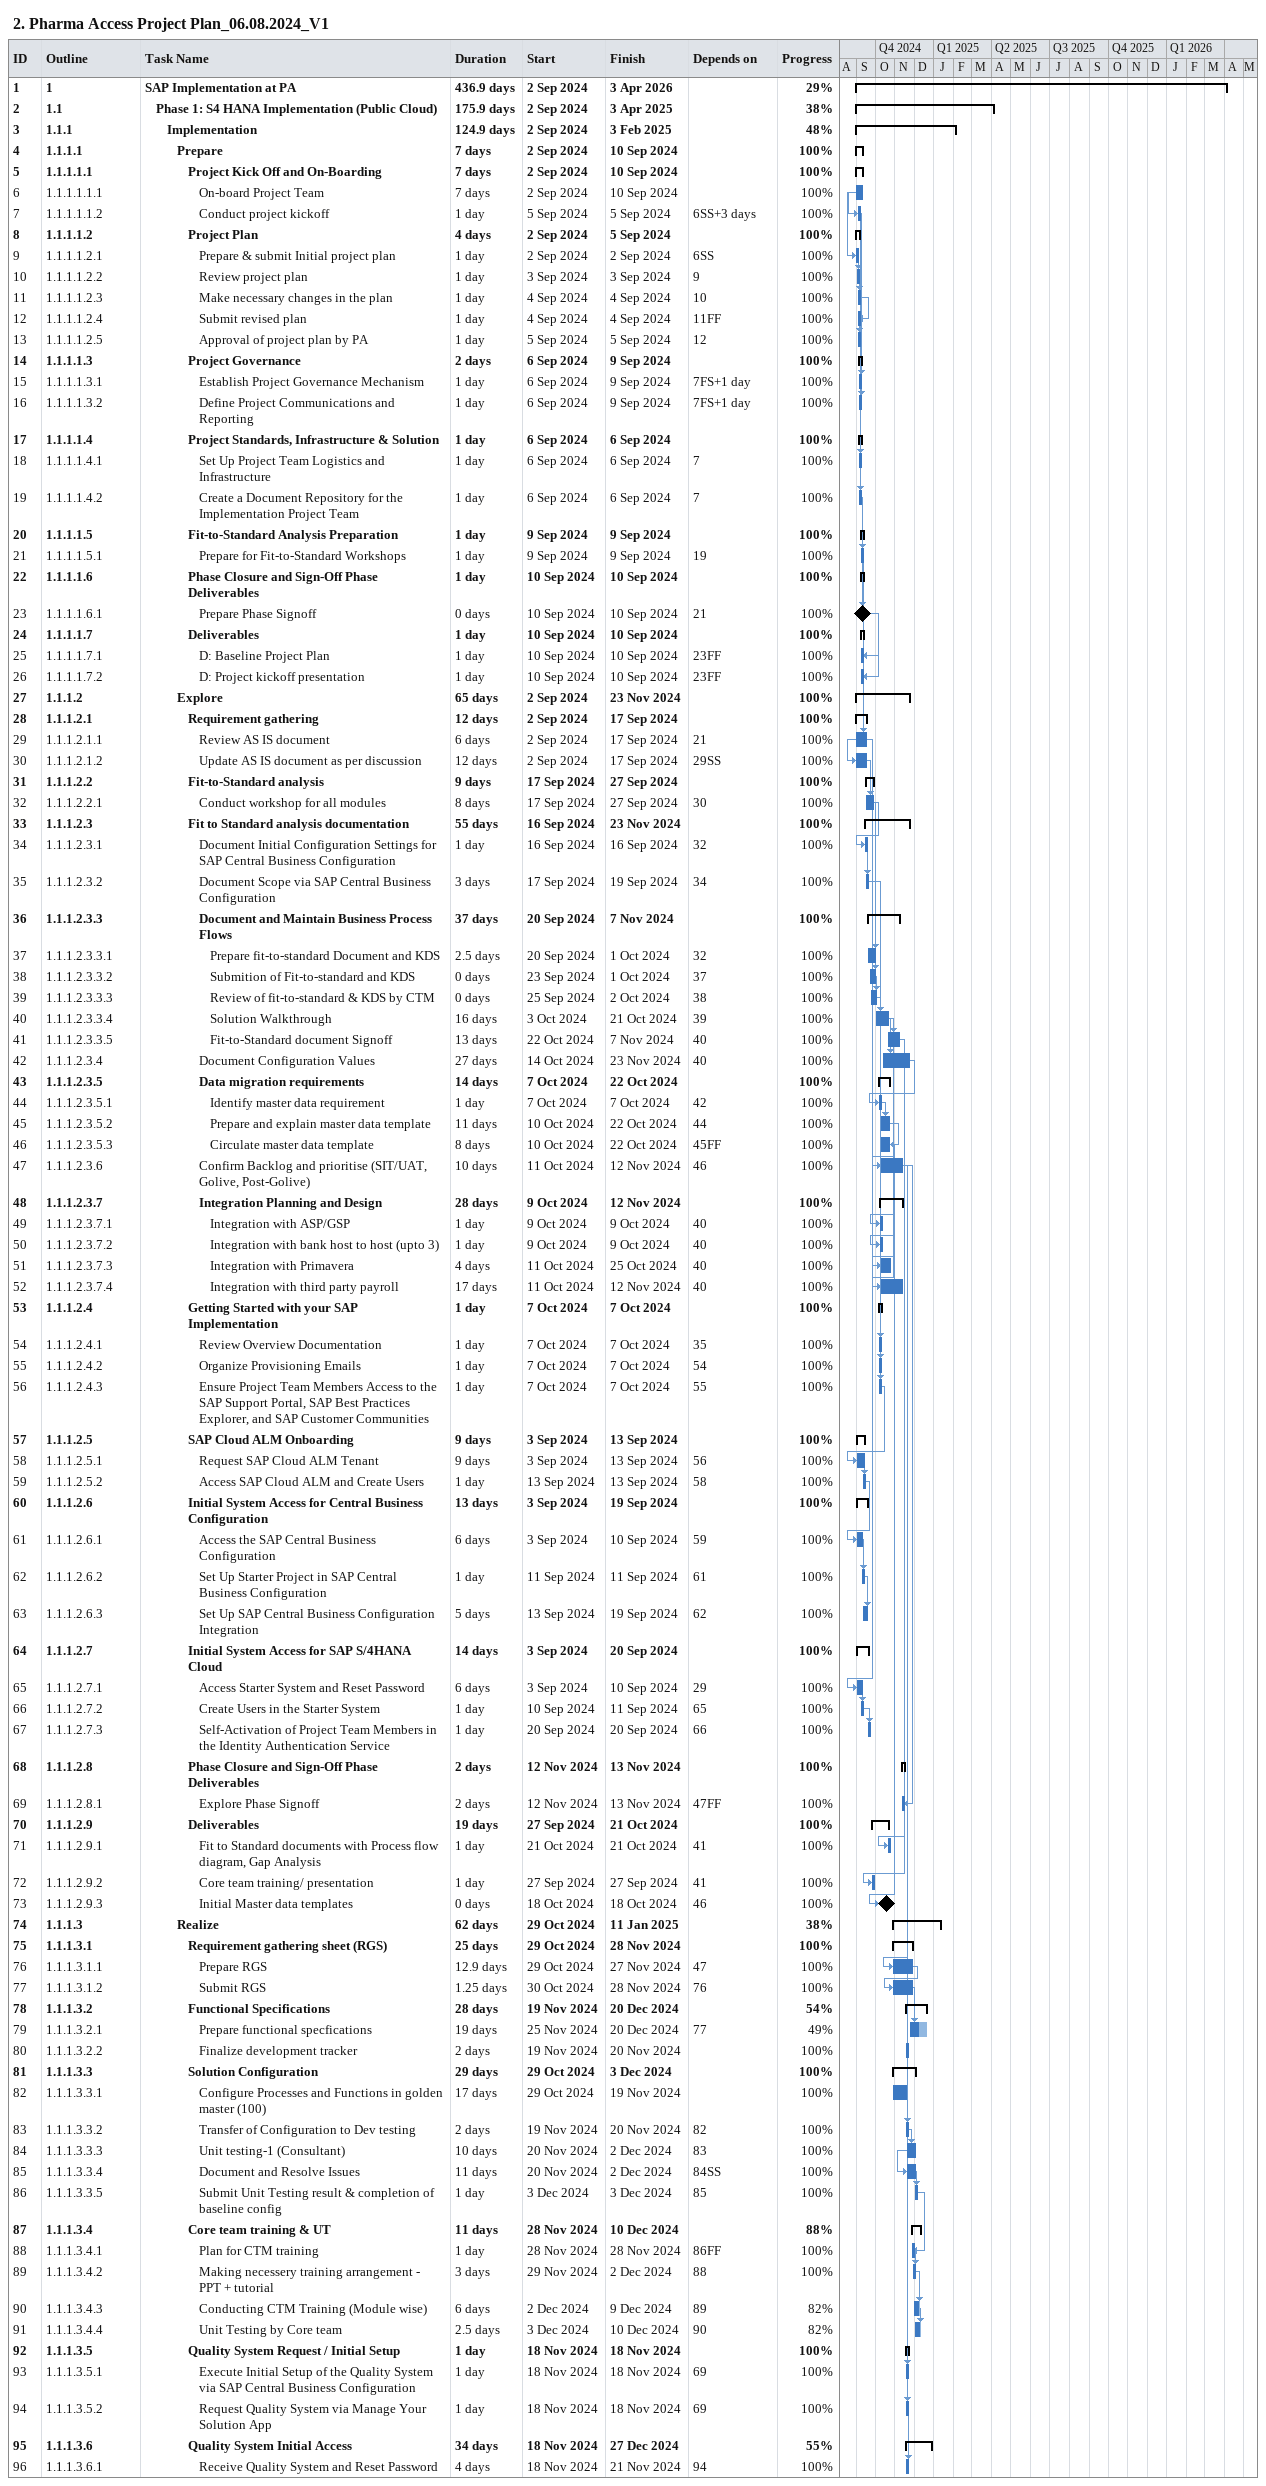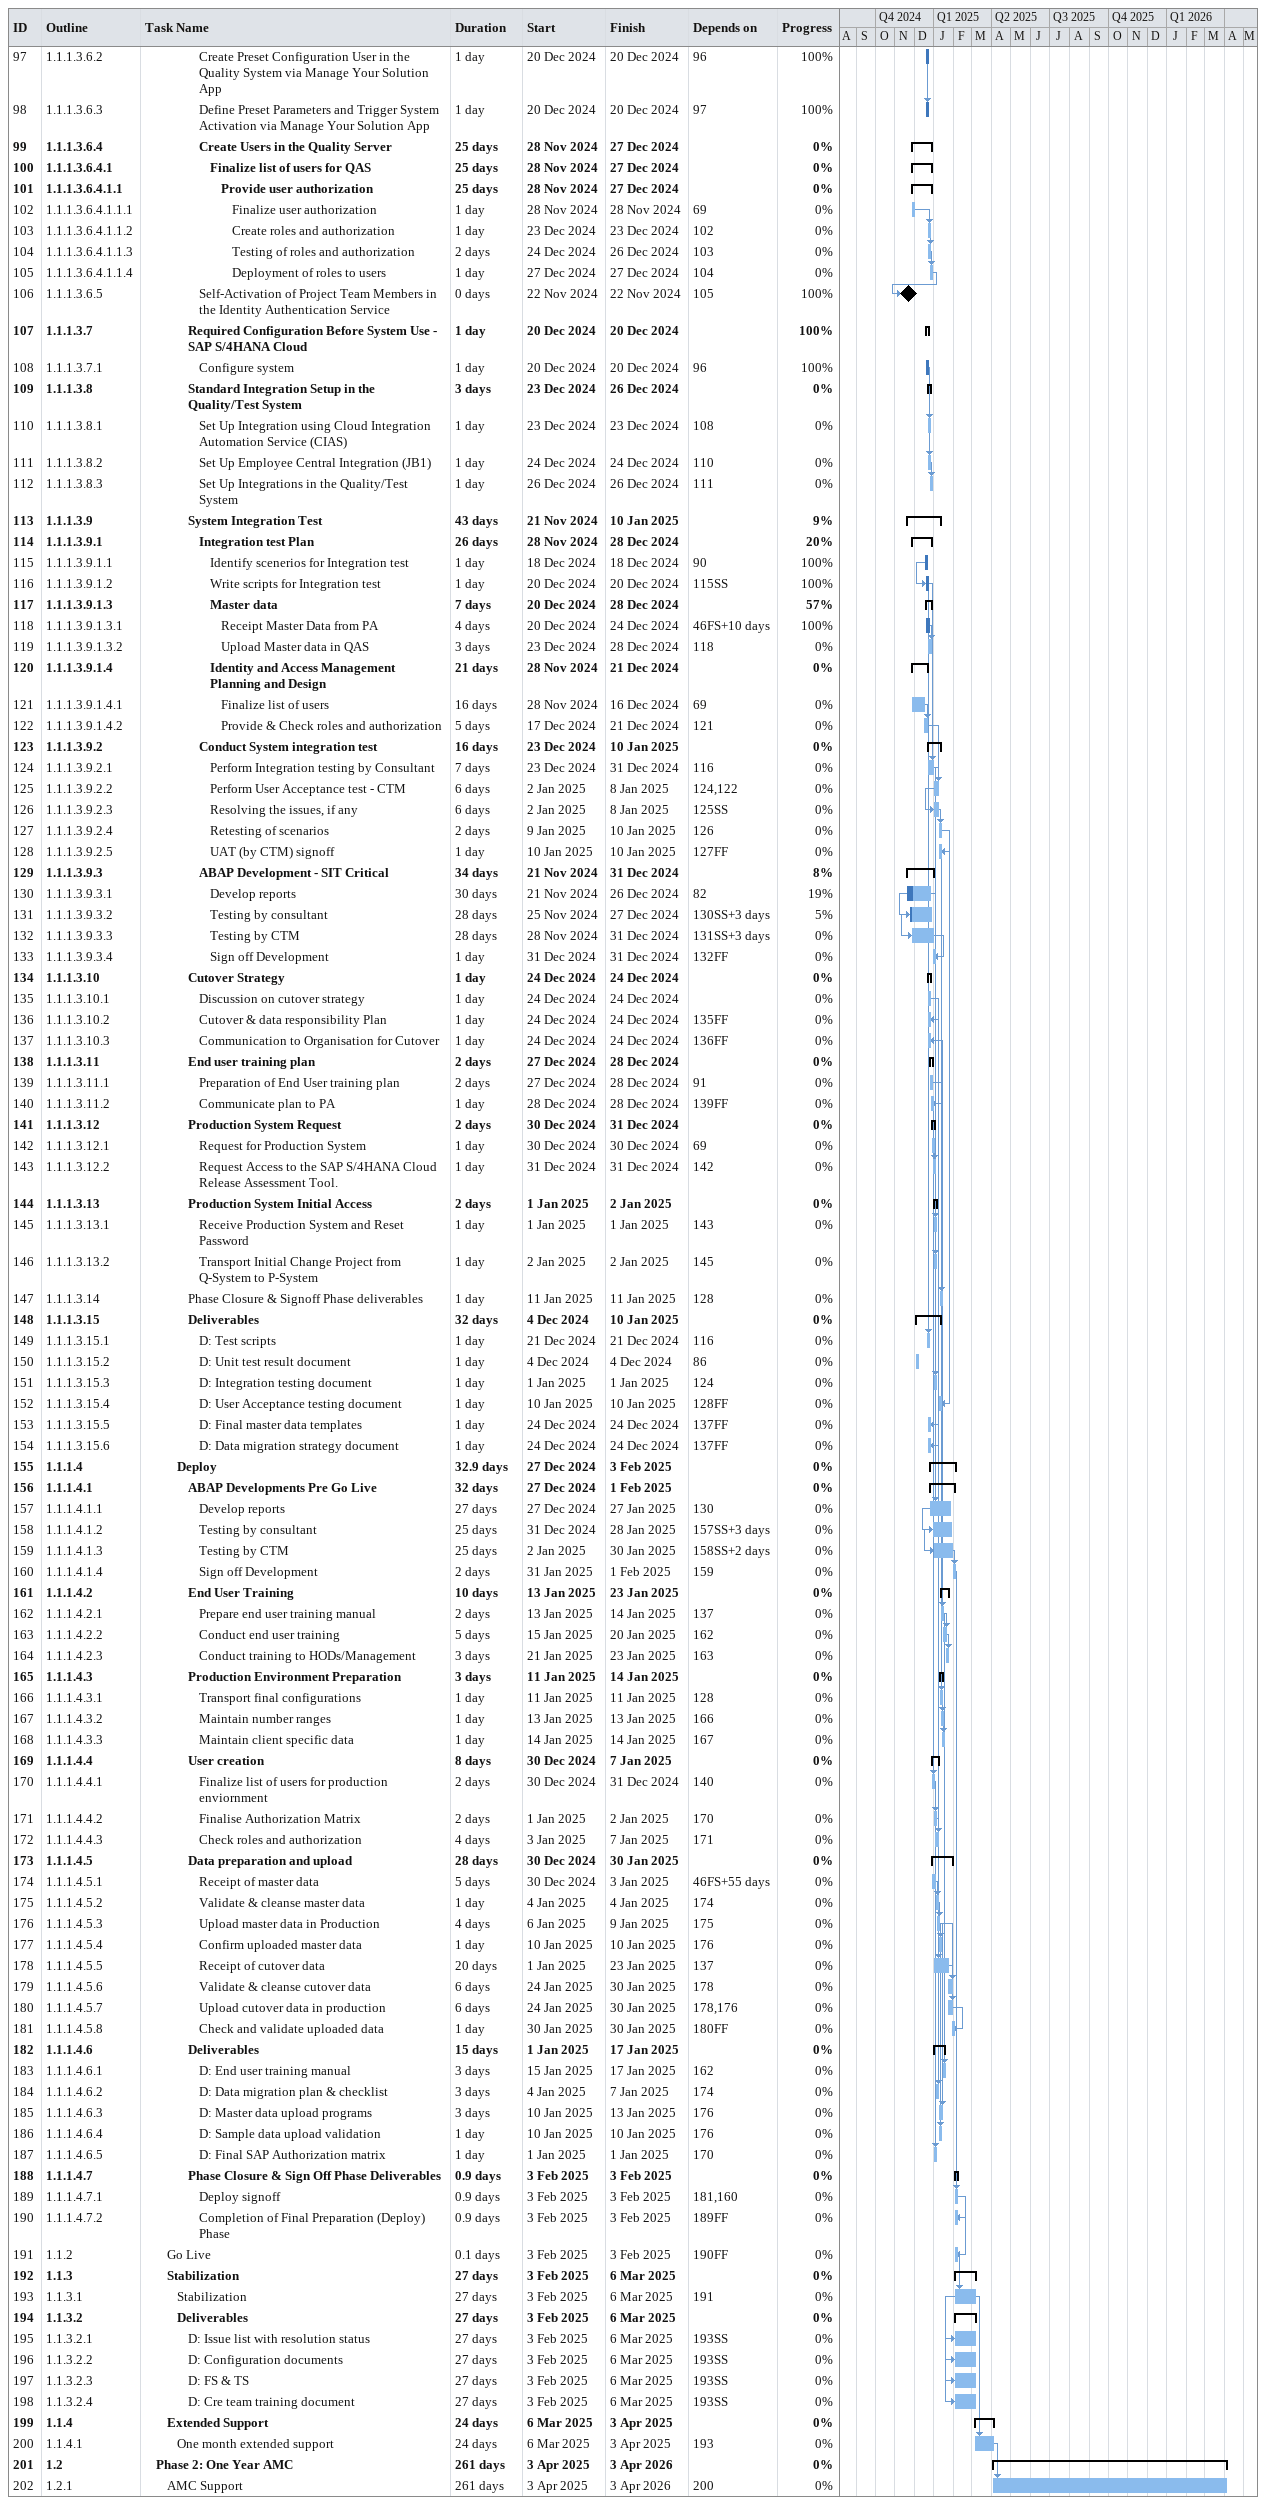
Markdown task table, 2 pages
2. Pharma Access Project Plan_06.08.2024_V1

| ID | WBS | Task | Duration | Start | Finish | Predecessors | % complete |
|---|---|---|---|---|---|---|---|
| 1 | 1 | **SAP Implementation at PA** | 436.9d | 2024-09-02 | 2026-04-03 |  | 29 |
| 2 | 1.1 | **Phase 1: S4 HANA Implementation (Public Cloud)** | 175.9d | 2024-09-02 | 2025-04-03 |  | 38 |
| 3 | 1.1.1 | **Implementation** | 124.9d | 2024-09-02 | 2025-02-03 |  | 48 |
| 4 | 1.1.1.1 | **Prepare** | 7d | 2024-09-02 | 2024-09-10 |  | 100 |
| 5 | 1.1.1.1.1 | **Project Kick Off and On-Boarding** | 7d | 2024-09-02 | 2024-09-10 |  | 100 |
| 6 | 1.1.1.1.1.1 | On-board Project Team | 7d | 2024-09-02 | 2024-09-10 |  | 100 |
| 7 | 1.1.1.1.1.2 | Conduct project kickoff | 1d | 2024-09-05 | 2024-09-05 | 6SS+3d | 100 |
| 8 | 1.1.1.1.2 | **Project Plan** | 4d | 2024-09-02 | 2024-09-05 |  | 100 |
| 9 | 1.1.1.1.2.1 | Prepare & submit Initial project plan | 1d | 2024-09-02 | 2024-09-02 | 6SS | 100 |
| 10 | 1.1.1.1.2.2 | Review project plan | 1d | 2024-09-03 | 2024-09-03 | 9 | 100 |
| 11 | 1.1.1.1.2.3 | Make necessary changes in the plan | 1d | 2024-09-04 | 2024-09-04 | 10 | 100 |
| 12 | 1.1.1.1.2.4 | Submit revised plan | 1d | 2024-09-04 | 2024-09-04 | 11FF | 100 |
| 13 | 1.1.1.1.2.5 | Approval of project plan by PA | 1d | 2024-09-05 | 2024-09-05 | 12 | 100 |
| 14 | 1.1.1.1.3 | **Project Governance** | 2d | 2024-09-06 | 2024-09-09 |  | 100 |
| 15 | 1.1.1.1.3.1 | Establish Project Governance Mechanism | 1d | 2024-09-06 | 2024-09-09 | 7FS+1d | 100 |
| 16 | 1.1.1.1.3.2 | Define Project Communications and Reporting | 1d | 2024-09-06 | 2024-09-09 | 7FS+1d | 100 |
| 17 | 1.1.1.1.4 | **Project Standards, Infrastructure & Solution** | 1d | 2024-09-06 | 2024-09-06 |  | 100 |
| 18 | 1.1.1.1.4.1 | Set Up Project Team Logistics and Infrastructure | 1d | 2024-09-06 | 2024-09-06 | 7 | 100 |
| 19 | 1.1.1.1.4.2 | Create a Document Repository for the Implementation Project Team | 1d | 2024-09-06 | 2024-09-06 | 7 | 100 |
| 20 | 1.1.1.1.5 | **Fit-to-Standard Analysis Preparation** | 1d | 2024-09-09 | 2024-09-09 |  | 100 |
| 21 | 1.1.1.1.5.1 | Prepare for Fit-to-Standard Workshops | 1d | 2024-09-09 | 2024-09-09 | 19 | 100 |
| 22 | 1.1.1.1.6 | **Phase Closure and Sign-Off Phase Deliverables** | 1d | 2024-09-10 | 2024-09-10 |  | 100 |
| 23 | 1.1.1.1.6.1 | Prepare Phase Signoff | 0d | 2024-09-10 | 2024-09-10 | 21 | 100 |
| 24 | 1.1.1.1.7 | **Deliverables** | 1d | 2024-09-10 | 2024-09-10 |  | 100 |
| 25 | 1.1.1.1.7.1 | D: Baseline Project Plan | 1d | 2024-09-10 | 2024-09-10 | 23FF | 100 |
| 26 | 1.1.1.1.7.2 | D: Project kickoff presentation | 1d | 2024-09-10 | 2024-09-10 | 23FF | 100 |
| 27 | 1.1.1.2 | **Explore** | 65d | 2024-09-02 | 2024-11-23 |  | 100 |
| 28 | 1.1.1.2.1 | **Requirement gathering** | 12d | 2024-09-02 | 2024-09-17 |  | 100 |
| 29 | 1.1.1.2.1.1 | Review AS IS document | 6d | 2024-09-02 | 2024-09-17 | 21 | 100 |
| 30 | 1.1.1.2.1.2 | Update AS IS document as per discussion | 12d | 2024-09-02 | 2024-09-17 | 29SS | 100 |
| 31 | 1.1.1.2.2 | **Fit-to-Standard analysis** | 9d | 2024-09-17 | 2024-09-27 |  | 100 |
| 32 | 1.1.1.2.2.1 | Conduct workshop for all modules | 8d | 2024-09-17 | 2024-09-27 | 30 | 100 |
| 33 | 1.1.1.2.3 | **Fit to Standard analysis documentation** | 55d | 2024-09-16 | 2024-11-23 |  | 100 |
| 34 | 1.1.1.2.3.1 | Document Initial Configuration Settings for SAP Central Business Configuration | 1d | 2024-09-16 | 2024-09-16 | 32 | 100 |
| 35 | 1.1.1.2.3.2 | Document Scope via SAP Central Business Configuration | 3d | 2024-09-17 | 2024-09-19 | 34 | 100 |
| 36 | 1.1.1.2.3.3 | **Document and Maintain Business Process Flows** | 37d | 2024-09-20 | 2024-11-07 |  | 100 |
| 37 | 1.1.1.2.3.3.1 | Prepare fit-to-standard Document and KDS | 2.5d | 2024-09-20 | 2024-10-01 | 32 | 100 |
| 38 | 1.1.1.2.3.3.2 | Submition of Fit-to-standard and KDS | 0d | 2024-09-23 | 2024-10-01 | 37 | 100 |
| 39 | 1.1.1.2.3.3.3 | Review of fit-to-standard & KDS by CTM | 0d | 2024-09-25 | 2024-10-02 | 38 | 100 |
| 40 | 1.1.1.2.3.3.4 | Solution Walkthrough | 16d | 2024-10-03 | 2024-10-21 | 39 | 100 |
| 41 | 1.1.1.2.3.3.5 | Fit-to-Standard document Signoff | 13d | 2024-10-22 | 2024-11-07 | 40 | 100 |
| 42 | 1.1.1.2.3.4 | Document Configuration Values | 27d | 2024-10-14 | 2024-11-23 | 40 | 100 |
| 43 | 1.1.1.2.3.5 | **Data migration requirements** | 14d | 2024-10-07 | 2024-10-22 |  | 100 |
| 44 | 1.1.1.2.3.5.1 | Identify master data requirement | 1d | 2024-10-07 | 2024-10-07 | 42 | 100 |
| 45 | 1.1.1.2.3.5.2 | Prepare and explain master data template | 11d | 2024-10-10 | 2024-10-22 | 44 | 100 |
| 46 | 1.1.1.2.3.5.3 | Circulate master data template | 8d | 2024-10-10 | 2024-10-22 | 45FF | 100 |
| 47 | 1.1.1.2.3.6 | Confirm Backlog and prioritise (SIT/UAT, Golive, Post-Golive) | 10d | 2024-10-11 | 2024-11-12 | 46 | 100 |
| 48 | 1.1.1.2.3.7 | **Integration Planning and Design** | 28d | 2024-10-09 | 2024-11-12 |  | 100 |
| 49 | 1.1.1.2.3.7.1 | Integration with ASP/GSP | 1d | 2024-10-09 | 2024-10-09 | 40 | 100 |
| 50 | 1.1.1.2.3.7.2 | Integration with bank host to host (upto 3) | 1d | 2024-10-09 | 2024-10-09 | 40 | 100 |
| 51 | 1.1.1.2.3.7.3 | Integration with Primavera | 4d | 2024-10-11 | 2024-10-25 | 40 | 100 |
| 52 | 1.1.1.2.3.7.4 | Integration with third party payroll | 17d | 2024-10-11 | 2024-11-12 | 40 | 100 |
| 53 | 1.1.1.2.4 | **Getting Started with your SAP Implementation** | 1d | 2024-10-07 | 2024-10-07 |  | 100 |
| 54 | 1.1.1.2.4.1 | Review Overview Documentation | 1d | 2024-10-07 | 2024-10-07 | 35 | 100 |
| 55 | 1.1.1.2.4.2 | Organize Provisioning Emails | 1d | 2024-10-07 | 2024-10-07 | 54 | 100 |
| 56 | 1.1.1.2.4.3 | Ensure Project Team Members Access to the SAP Support Portal, SAP Best Practices Explorer, and SAP Customer Communities | 1d | 2024-10-07 | 2024-10-07 | 55 | 100 |
| 57 | 1.1.1.2.5 | **SAP Cloud ALM Onboarding** | 9d | 2024-09-03 | 2024-09-13 |  | 100 |
| 58 | 1.1.1.2.5.1 | Request SAP Cloud ALM Tenant | 9d | 2024-09-03 | 2024-09-13 | 56 | 100 |
| 59 | 1.1.1.2.5.2 | Access SAP Cloud ALM and Create Users | 1d | 2024-09-13 | 2024-09-13 | 58 | 100 |
| 60 | 1.1.1.2.6 | **Initial System Access for Central Business Configuration** | 13d | 2024-09-03 | 2024-09-19 |  | 100 |
| 61 | 1.1.1.2.6.1 | Access the SAP Central Business Configuration | 6d | 2024-09-03 | 2024-09-10 | 59 | 100 |
| 62 | 1.1.1.2.6.2 | Set Up Starter Project in SAP Central Business Configuration | 1d | 2024-09-11 | 2024-09-11 | 61 | 100 |
| 63 | 1.1.1.2.6.3 | Set Up SAP Central Business Configuration Integration | 5d | 2024-09-13 | 2024-09-19 | 62 | 100 |
| 64 | 1.1.1.2.7 | **Initial System Access for SAP S/4HANA Cloud** | 14d | 2024-09-03 | 2024-09-20 |  | 100 |
| 65 | 1.1.1.2.7.1 | Access Starter System and Reset Password | 6d | 2024-09-03 | 2024-09-10 | 29 | 100 |
| 66 | 1.1.1.2.7.2 | Create Users in the Starter System | 1d | 2024-09-10 | 2024-09-11 | 65 | 100 |
| 67 | 1.1.1.2.7.3 | Self-Activation of Project Team Members in the Identity Authentication Service | 1d | 2024-09-20 | 2024-09-20 | 66 | 100 |
| 68 | 1.1.1.2.8 | **Phase Closure and Sign-Off Phase Deliverables** | 2d | 2024-11-12 | 2024-11-13 |  | 100 |
| 69 | 1.1.1.2.8.1 | Explore Phase Signoff | 2d | 2024-11-12 | 2024-11-13 | 47FF | 100 |
| 70 | 1.1.1.2.9 | **Deliverables** | 19d | 2024-09-27 | 2024-10-21 |  | 100 |
| 71 | 1.1.1.2.9.1 | Fit to Standard documents with Process flow diagram, Gap Analysis | 1d | 2024-10-21 | 2024-10-21 | 41 | 100 |
| 72 | 1.1.1.2.9.2 | Core team training/ presentation | 1d | 2024-09-27 | 2024-09-27 | 41 | 100 |
| 73 | 1.1.1.2.9.3 | Initial Master data templates | 0d | 2024-10-18 | 2024-10-18 | 46 | 100 |
| 74 | 1.1.1.3 | **Realize** | 62d | 2024-10-29 | 2025-01-11 |  | 38 |
| 75 | 1.1.1.3.1 | **Requirement gathering sheet (RGS)** | 25d | 2024-10-29 | 2024-11-28 |  | 100 |
| 76 | 1.1.1.3.1.1 | Prepare RGS | 12.9d | 2024-10-29 | 2024-11-27 | 47 | 100 |
| 77 | 1.1.1.3.1.2 | Submit RGS | 1.25d | 2024-10-30 | 2024-11-28 | 76 | 100 |
| 78 | 1.1.1.3.2 | **Functional Specifications** | 28d | 2024-11-19 | 2024-12-20 |  | 54 |
| 79 | 1.1.1.3.2.1 | Prepare functional specfications | 19d | 2024-11-25 | 2024-12-20 | 77 | 49 |
| 80 | 1.1.1.3.2.2 | Finalize development tracker | 2d | 2024-11-19 | 2024-11-20 |  | 100 |
| 81 | 1.1.1.3.3 | **Solution Configuration** | 29d | 2024-10-29 | 2024-12-03 |  | 100 |
| 82 | 1.1.1.3.3.1 | Configure Processes and Functions in golden master (100) | 17d | 2024-10-29 | 2024-11-19 |  | 100 |
| 83 | 1.1.1.3.3.2 | Transfer of Configuration to Dev testing | 2d | 2024-11-19 | 2024-11-20 | 82 | 100 |
| 84 | 1.1.1.3.3.3 | Unit testing-1 (Consultant) | 10d | 2024-11-20 | 2024-12-02 | 83 | 100 |
| 85 | 1.1.1.3.3.4 | Document and Resolve Issues | 11d | 2024-11-20 | 2024-12-02 | 84SS | 100 |
| 86 | 1.1.1.3.3.5 | Submit Unit Testing result & completion of baseline config | 1d | 2024-12-03 | 2024-12-03 | 85 | 100 |
| 87 | 1.1.1.3.4 | **Core team training & UT** | 11d | 2024-11-28 | 2024-12-10 |  | 88 |
| 88 | 1.1.1.3.4.1 | Plan for CTM training | 1d | 2024-11-28 | 2024-11-28 | 86FF | 100 |
| 89 | 1.1.1.3.4.2 | Making necessery training arrangement - PPT + tutorial | 3d | 2024-11-29 | 2024-12-02 | 88 | 100 |
| 90 | 1.1.1.3.4.3 | Conducting CTM Training (Module wise) | 6d | 2024-12-02 | 2024-12-09 | 89 | 82 |
| 91 | 1.1.1.3.4.4 | Unit Testing by Core team | 2.5d | 2024-12-03 | 2024-12-10 | 90 | 82 |
| 92 | 1.1.1.3.5 | **Quality System Request / Initial Setup** | 1d | 2024-11-18 | 2024-11-18 |  | 100 |
| 93 | 1.1.1.3.5.1 | Execute Initial Setup of the Quality System via SAP Central Business Configuration | 1d | 2024-11-18 | 2024-11-18 | 69 | 100 |
| 94 | 1.1.1.3.5.2 | Request Quality System via Manage Your Solution App | 1d | 2024-11-18 | 2024-11-18 | 69 | 100 |
| 95 | 1.1.1.3.6 | **Quality System Initial Access** | 34d | 2024-11-18 | 2024-12-27 |  | 55 |
| 96 | 1.1.1.3.6.1 | Receive Quality System and Reset Password | 4d | 2024-11-18 | 2024-11-21 | 94 | 100 |
| 97 | 1.1.1.3.6.2 | Create Preset Configuration User in the Quality System via Manage Your Solution App | 1d | 2024-12-20 | 2024-12-20 | 96 | 100 |
| 98 | 1.1.1.3.6.3 | Define Preset Parameters and Trigger System Activation via Manage Your Solution App | 1d | 2024-12-20 | 2024-12-20 | 97 | 100 |
| 99 | 1.1.1.3.6.4 | **Create Users in the Quality Server** | 25d | 2024-11-28 | 2024-12-27 |  | 0 |
| 100 | 1.1.1.3.6.4.1 | **Finalize list of users for QAS** | 25d | 2024-11-28 | 2024-12-27 |  | 0 |
| 101 | 1.1.1.3.6.4.1.1 | **Provide user authorization** | 25d | 2024-11-28 | 2024-12-27 |  | 0 |
| 102 | 1.1.1.3.6.4.1.1.1 | Finalize user authorization | 1d | 2024-11-28 | 2024-11-28 | 69 | 0 |
| 103 | 1.1.1.3.6.4.1.1.2 | Create roles and authorization | 1d | 2024-12-23 | 2024-12-23 | 102 | 0 |
| 104 | 1.1.1.3.6.4.1.1.3 | Testing of roles and authorization | 2d | 2024-12-24 | 2024-12-26 | 103 | 0 |
| 105 | 1.1.1.3.6.4.1.1.4 | Deployment of roles to users | 1d | 2024-12-27 | 2024-12-27 | 104 | 0 |
| 106 | 1.1.1.3.6.5 | Self-Activation of Project Team Members in the Identity Authentication Service | 0d | 2024-11-22 | 2024-11-22 | 105 | 100 |
| 107 | 1.1.1.3.7 | **Required Configuration Before System Use - SAP S/4HANA Cloud** | 1d | 2024-12-20 | 2024-12-20 |  | 100 |
| 108 | 1.1.1.3.7.1 | Configure system | 1d | 2024-12-20 | 2024-12-20 | 96 | 100 |
| 109 | 1.1.1.3.8 | **Standard Integration Setup in the Quality/Test System** | 3d | 2024-12-23 | 2024-12-26 |  | 0 |
| 110 | 1.1.1.3.8.1 | Set Up Integration using Cloud Integration Automation Service (CIAS) | 1d | 2024-12-23 | 2024-12-23 | 108 | 0 |
| 111 | 1.1.1.3.8.2 | Set Up Employee Central Integration (JB1) | 1d | 2024-12-24 | 2024-12-24 | 110 | 0 |
| 112 | 1.1.1.3.8.3 | Set Up Integrations in the Quality/Test System | 1d | 2024-12-26 | 2024-12-26 | 111 | 0 |
| 113 | 1.1.1.3.9 | **System Integration Test** | 43d | 2024-11-21 | 2025-01-10 |  | 9 |
| 114 | 1.1.1.3.9.1 | **Integration test Plan** | 26d | 2024-11-28 | 2024-12-28 |  | 20 |
| 115 | 1.1.1.3.9.1.1 | Identify scenerios for Integration test | 1d | 2024-12-18 | 2024-12-18 | 90 | 100 |
| 116 | 1.1.1.3.9.1.2 | Write scripts for Integration test | 1d | 2024-12-20 | 2024-12-20 | 115SS | 100 |
| 117 | 1.1.1.3.9.1.3 | **Master data** | 7d | 2024-12-20 | 2024-12-28 |  | 57 |
| 118 | 1.1.1.3.9.1.3.1 | Receipt Master Data from PA | 4d | 2024-12-20 | 2024-12-24 | 46FS+10d | 100 |
| 119 | 1.1.1.3.9.1.3.2 | Upload Master data in QAS | 3d | 2024-12-23 | 2024-12-28 | 118 | 0 |
| 120 | 1.1.1.3.9.1.4 | **Identity and Access Management Planning and Design** | 21d | 2024-11-28 | 2024-12-21 |  | 0 |
| 121 | 1.1.1.3.9.1.4.1 | Finalize list of users | 16d | 2024-11-28 | 2024-12-16 | 69 | 0 |
| 122 | 1.1.1.3.9.1.4.2 | Provide & Check roles and authorization | 5d | 2024-12-17 | 2024-12-21 | 121 | 0 |
| 123 | 1.1.1.3.9.2 | **Conduct System integration test** | 16d | 2024-12-23 | 2025-01-10 |  | 0 |
| 124 | 1.1.1.3.9.2.1 | Perform Integration testing by Consultant | 7d | 2024-12-23 | 2024-12-31 | 116 | 0 |
| 125 | 1.1.1.3.9.2.2 | Perform User Acceptance test - CTM | 6d | 2025-01-02 | 2025-01-08 | 124, 122 | 0 |
| 126 | 1.1.1.3.9.2.3 | Resolving the issues, if any | 6d | 2025-01-02 | 2025-01-08 | 125SS | 0 |
| 127 | 1.1.1.3.9.2.4 | Retesting of scenarios | 2d | 2025-01-09 | 2025-01-10 | 126 | 0 |
| 128 | 1.1.1.3.9.2.5 | UAT (by CTM) signoff | 1d | 2025-01-10 | 2025-01-10 | 127FF | 0 |
| 129 | 1.1.1.3.9.3 | **ABAP Development - SIT Critical** | 34d | 2024-11-21 | 2024-12-31 |  | 8 |
| 130 | 1.1.1.3.9.3.1 | Develop reports | 30d | 2024-11-21 | 2024-12-26 | 82 | 19 |
| 131 | 1.1.1.3.9.3.2 | Testing by consultant | 28d | 2024-11-25 | 2024-12-27 | 130SS+3d | 5 |
| 132 | 1.1.1.3.9.3.3 | Testing by CTM | 28d | 2024-11-28 | 2024-12-31 | 131SS+3d | 0 |
| 133 | 1.1.1.3.9.3.4 | Sign off Development | 1d | 2024-12-31 | 2024-12-31 | 132FF | 0 |
| 134 | 1.1.1.3.10 | **Cutover Strategy** | 1d | 2024-12-24 | 2024-12-24 |  | 0 |
| 135 | 1.1.1.3.10.1 | Discussion on cutover strategy | 1d | 2024-12-24 | 2024-12-24 |  | 0 |
| 136 | 1.1.1.3.10.2 | Cutover & data responsibility Plan | 1d | 2024-12-24 | 2024-12-24 | 135FF | 0 |
| 137 | 1.1.1.3.10.3 | Communication to Organisation for Cutover | 1d | 2024-12-24 | 2024-12-24 | 136FF | 0 |
| 138 | 1.1.1.3.11 | **End user training plan** | 2d | 2024-12-27 | 2024-12-28 |  | 0 |
| 139 | 1.1.1.3.11.1 | Preparation of End User training plan | 2d | 2024-12-27 | 2024-12-28 | 91 | 0 |
| 140 | 1.1.1.3.11.2 | Communicate plan to PA | 1d | 2024-12-28 | 2024-12-28 | 139FF | 0 |
| 141 | 1.1.1.3.12 | **Production System Request** | 2d | 2024-12-30 | 2024-12-31 |  | 0 |
| 142 | 1.1.1.3.12.1 | Request for Production System | 1d | 2024-12-30 | 2024-12-30 | 69 | 0 |
| 143 | 1.1.1.3.12.2 | Request Access to the SAP S/4HANA Cloud Release Assessment Tool. | 1d | 2024-12-31 | 2024-12-31 | 142 | 0 |
| 144 | 1.1.1.3.13 | **Production System Initial Access** | 2d | 2025-01-01 | 2025-01-02 |  | 0 |
| 145 | 1.1.1.3.13.1 | Receive Production System and Reset Password | 1d | 2025-01-01 | 2025-01-01 | 143 | 0 |
| 146 | 1.1.1.3.13.2 | Transport Initial Change Project from Q-System to P-System | 1d | 2025-01-02 | 2025-01-02 | 145 | 0 |
| 147 | 1.1.1.3.14 | Phase Closure & Signoff Phase deliverables | 1d | 2025-01-11 | 2025-01-11 | 128 | 0 |
| 148 | 1.1.1.3.15 | **Deliverables** | 32d | 2024-12-04 | 2025-01-10 |  | 0 |
| 149 | 1.1.1.3.15.1 | D: Test scripts | 1d | 2024-12-21 | 2024-12-21 | 116 | 0 |
| 150 | 1.1.1.3.15.2 | D: Unit test result document | 1d | 2024-12-04 | 2024-12-04 | 86 | 0 |
| 151 | 1.1.1.3.15.3 | D: Integration testing document | 1d | 2025-01-01 | 2025-01-01 | 124 | 0 |
| 152 | 1.1.1.3.15.4 | D: User Acceptance testing document | 1d | 2025-01-10 | 2025-01-10 | 128FF | 0 |
| 153 | 1.1.1.3.15.5 | D: Final master data templates | 1d | 2024-12-24 | 2024-12-24 | 137FF | 0 |
| 154 | 1.1.1.3.15.6 | D: Data migration strategy document | 1d | 2024-12-24 | 2024-12-24 | 137FF | 0 |
| 155 | 1.1.1.4 | **Deploy** | 32.9d | 2024-12-27 | 2025-02-03 |  | 0 |
| 156 | 1.1.1.4.1 | **ABAP Developments Pre Go Live** | 32d | 2024-12-27 | 2025-02-01 |  | 0 |
| 157 | 1.1.1.4.1.1 | Develop reports | 27d | 2024-12-27 | 2025-01-27 | 130 | 0 |
| 158 | 1.1.1.4.1.2 | Testing by consultant | 25d | 2024-12-31 | 2025-01-28 | 157SS+3d | 0 |
| 159 | 1.1.1.4.1.3 | Testing by CTM | 25d | 2025-01-02 | 2025-01-30 | 158SS+2d | 0 |
| 160 | 1.1.1.4.1.4 | Sign off Development | 2d | 2025-01-31 | 2025-02-01 | 159 | 0 |
| 161 | 1.1.1.4.2 | **End User Training** | 10d | 2025-01-13 | 2025-01-23 |  | 0 |
| 162 | 1.1.1.4.2.1 | Prepare end user training manual | 2d | 2025-01-13 | 2025-01-14 | 137 | 0 |
| 163 | 1.1.1.4.2.2 | Conduct end user training | 5d | 2025-01-15 | 2025-01-20 | 162 | 0 |
| 164 | 1.1.1.4.2.3 | Conduct training to HODs/Management | 3d | 2025-01-21 | 2025-01-23 | 163 | 0 |
| 165 | 1.1.1.4.3 | **Production Environment Preparation** | 3d | 2025-01-11 | 2025-01-14 |  | 0 |
| 166 | 1.1.1.4.3.1 | Transport final configurations | 1d | 2025-01-11 | 2025-01-11 | 128 | 0 |
| 167 | 1.1.1.4.3.2 | Maintain number ranges | 1d | 2025-01-13 | 2025-01-13 | 166 | 0 |
| 168 | 1.1.1.4.3.3 | Maintain client specific data | 1d | 2025-01-14 | 2025-01-14 | 167 | 0 |
| 169 | 1.1.1.4.4 | **User creation** | 8d | 2024-12-30 | 2025-01-07 |  | 0 |
| 170 | 1.1.1.4.4.1 | Finalize list of users for production enviornment | 2d | 2024-12-30 | 2024-12-31 | 140 | 0 |
| 171 | 1.1.1.4.4.2 | Finalise Authorization Matrix | 2d | 2025-01-01 | 2025-01-02 | 170 | 0 |
| 172 | 1.1.1.4.4.3 | Check roles and authorization | 4d | 2025-01-03 | 2025-01-07 | 171 | 0 |
| 173 | 1.1.1.4.5 | **Data preparation and upload** | 28d | 2024-12-30 | 2025-01-30 |  | 0 |
| 174 | 1.1.1.4.5.1 | Receipt of master data | 5d | 2024-12-30 | 2025-01-03 | 46FS+55d | 0 |
| 175 | 1.1.1.4.5.2 | Validate & cleanse master data | 1d | 2025-01-04 | 2025-01-04 | 174 | 0 |
| 176 | 1.1.1.4.5.3 | Upload master data in Production | 4d | 2025-01-06 | 2025-01-09 | 175 | 0 |
| 177 | 1.1.1.4.5.4 | Confirm uploaded master data | 1d | 2025-01-10 | 2025-01-10 | 176 | 0 |
| 178 | 1.1.1.4.5.5 | Receipt of cutover data | 20d | 2025-01-01 | 2025-01-23 | 137 | 0 |
| 179 | 1.1.1.4.5.6 | Validate & cleanse cutover data | 6d | 2025-01-24 | 2025-01-30 | 178 | 0 |
| 180 | 1.1.1.4.5.7 | Upload cutover data in production | 6d | 2025-01-24 | 2025-01-30 | 178, 176 | 0 |
| 181 | 1.1.1.4.5.8 | Check and validate uploaded data | 1d | 2025-01-30 | 2025-01-30 | 180FF | 0 |
| 182 | 1.1.1.4.6 | **Deliverables** | 15d | 2025-01-01 | 2025-01-17 |  | 0 |
| 183 | 1.1.1.4.6.1 | D: End user training manual | 3d | 2025-01-15 | 2025-01-17 | 162 | 0 |
| 184 | 1.1.1.4.6.2 | D: Data migration plan & checklist | 3d | 2025-01-04 | 2025-01-07 | 174 | 0 |
| 185 | 1.1.1.4.6.3 | D: Master data upload programs | 3d | 2025-01-10 | 2025-01-13 | 176 | 0 |
| 186 | 1.1.1.4.6.4 | D: Sample data upload validation | 1d | 2025-01-10 | 2025-01-10 | 176 | 0 |
| 187 | 1.1.1.4.6.5 | D: Final SAP Authorization matrix | 1d | 2025-01-01 | 2025-01-01 | 170 | 0 |
| 188 | 1.1.1.4.7 | **Phase Closure & Sign Off Phase Deliverables** | 0.9d | 2025-02-03 | 2025-02-03 |  | 0 |
| 189 | 1.1.1.4.7.1 | Deploy signoff | 0.9d | 2025-02-03 | 2025-02-03 | 181, 160 | 0 |
| 190 | 1.1.1.4.7.2 | Completion of Final Preparation (Deploy) Phase | 0.9d | 2025-02-03 | 2025-02-03 | 189FF | 0 |
| 191 | 1.1.2 | Go Live | 0.1d | 2025-02-03 | 2025-02-03 | 190FF | 0 |
| 192 | 1.1.3 | **Stabilization** | 27d | 2025-02-03 | 2025-03-06 |  | 0 |
| 193 | 1.1.3.1 | Stabilization | 27d | 2025-02-03 | 2025-03-06 | 191 | 0 |
| 194 | 1.1.3.2 | **Deliverables** | 27d | 2025-02-03 | 2025-03-06 |  | 0 |
| 195 | 1.1.3.2.1 | D: Issue list with resolution status | 27d | 2025-02-03 | 2025-03-06 | 193SS | 0 |
| 196 | 1.1.3.2.2 | D: Configuration documents | 27d | 2025-02-03 | 2025-03-06 | 193SS | 0 |
| 197 | 1.1.3.2.3 | D: FS & TS | 27d | 2025-02-03 | 2025-03-06 | 193SS | 0 |
| 198 | 1.1.3.2.4 | D: Cre team training document | 27d | 2025-02-03 | 2025-03-06 | 193SS | 0 |
| 199 | 1.1.4 | **Extended Support** | 24d | 2025-03-06 | 2025-04-03 |  | 0 |
| 200 | 1.1.4.1 | One month extended support | 24d | 2025-03-06 | 2025-04-03 | 193 | 0 |
| 201 | 1.2 | **Phase 2: One Year AMC** | 261d | 2025-04-03 | 2026-04-03 |  | 0 |
| 202 | 1.2.1 | AMC Support | 261d | 2025-04-03 | 2026-04-03 | 200 | 0 |
